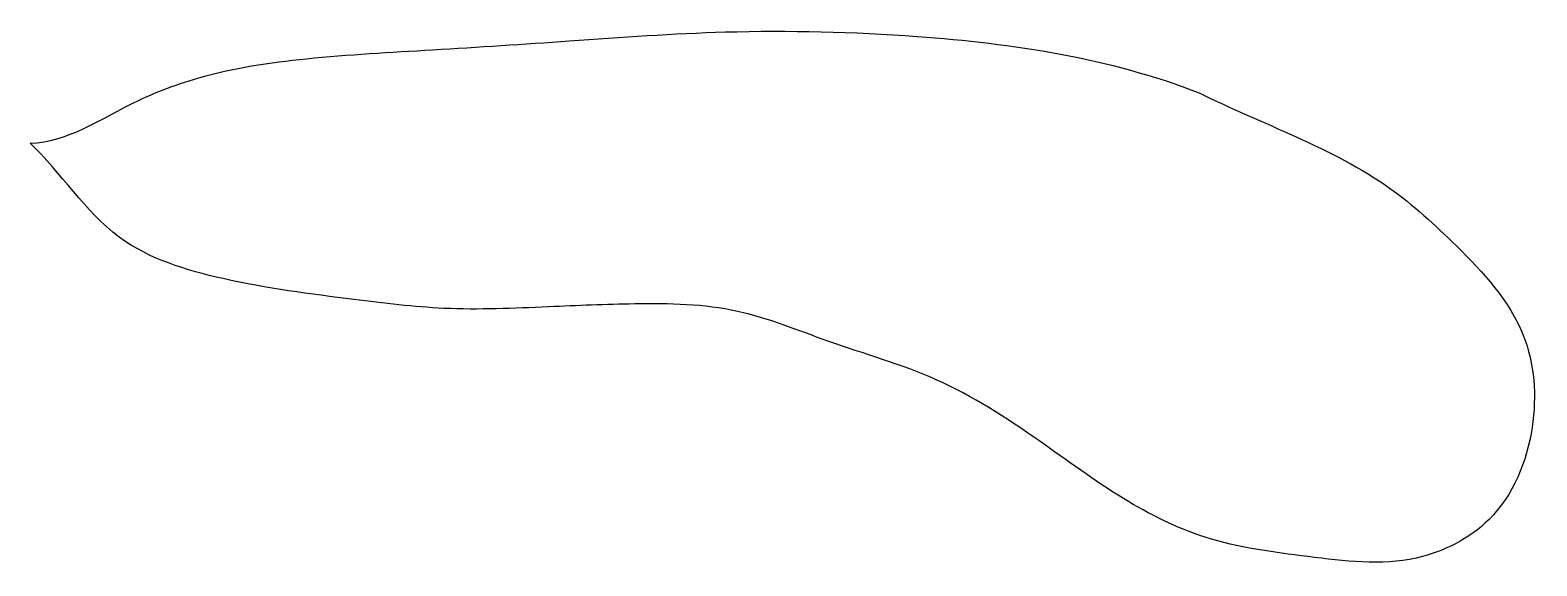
# Model space of a CAD drawing. Header units: millimetres. Extents: x 3.5 to 78.5, y -19.5 to 7.2.
import ezdxf

# ---------------------------------------------------------------- set-up
doc = ezdxf.new("R2010")
doc.units = ezdxf.units.MM

msp = doc.modelspace()

# ---------------------------------------------------------------- linework, layer by layer
at = {"color": 7, "linetype": 'Continuous', "lineweight": 25}
for points, knots in [([(3.533, 1.554), (5.399, 1.641), (7.901, 3.368), (12.42, 5.127), (17.543, 5.88), (23.727, 6.195), (30.674, 6.661), (38.699, 7.246), (49.267, 6.983), (57.203, 5.811), (61.694, 4.059)], [0, 0, 0, 0, 0.090027, 0.151645, 0.24414, 0.350436, 0.465443, 0.596637, 0.757599, 1, 1, 1, 1]), ([(61.694, 4.059), (64.803, 2.507), (69.753, 0.871), (74.775, -3.753), (78.224, -7.464), (78.616, -12.772), (76.75, -17.311), (72.104, -19.644), (67.142, -19.005), (62.138, -18.377), (57.664, -16.124), (53.53, -13.036), (48.791, -9.957), (43.499, -8.504), (38.665, -6.472), (33.873, -6.383), (29.021, -6.598), (24.346, -6.802), (18.935, -6.129), (13.488, -5.436), (7.289, -3.549), (5.07, 0.11), (3.533, 1.554)], [0, 0, 0, 0, 0.097464, 0.138, 0.189053, 0.231454, 0.278047, 0.315807, 0.365503, 0.413299, 0.45471, 0.501724, 0.556359, 0.609109, 0.652642, 0.699907, 0.739412, 0.787367, 0.82879, 0.889446, 0.940766, 1, 1, 1, 1])]:
    msp.add_open_spline(points, degree=3, knots=knots, dxfattribs=at)

doc.saveas('drawing.dxf')
